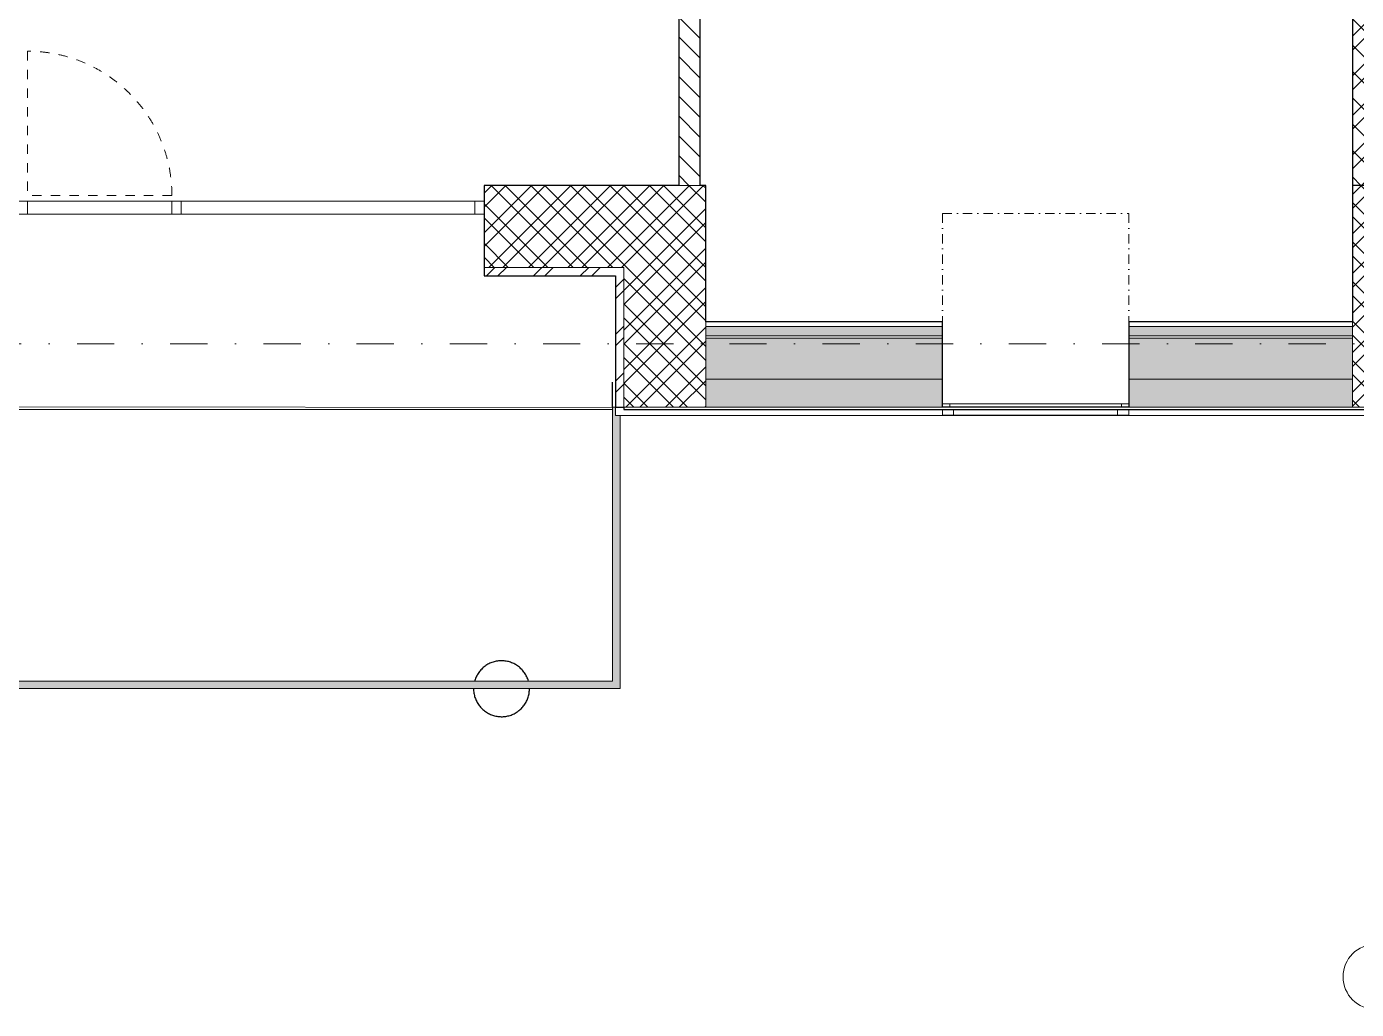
# Model space of a CAD drawing. Header units: millimetres. Extents: x -3417 to 49379, y -3604 to 14792.
# Drawn here: x 8960 to 16096, y -3571 to 1702 of the extents above; entities that cross this region are included whole.
import ezdxf

# ---------------------------------------------------------------- set-up
doc = ezdxf.new("R2010")
doc.units = ezdxf.units.MM
for name, pattern in [('UDL_2NP_A$0$HA_Dash_2mm-S1mm', [100, 50, -50]), ('UDL_2NP_A$0$HA_DashDot_10mm-S3mm', [500, 200, -150, 0, -150]), ('UDL_2NP_A$0$HA_DashDot_2_2mm-S0_6mm', [110, 50, -30, 0, -30])]:
    doc.linetypes.add(name, pattern=pattern)
for name, color, linetype, lineweight in [('ABMV_det-koty 10', 140, 'Continuous', 5), ('UDL_2NP_A$0$A-AREA-____-OTLN', 252, 'Continuous', 5), ('UDL_2NP_A$0$A-DOOR-____-OTLN', 252, 'Continuous', 9), ('UDL_2NP_A$0$A-FLOR-____-OTLN', 252, 'Continuous', 9), ('UDL_2NP_A$0$A-FLOR-HRAL-OTLN', 252, 'Continuous', 9), ('UDL_2NP_A$0$A-GENM-____-OTLN', 252, 'Continuous', 9), ('UDL_2NP_A$0$A-GLAZ-____-MCUT', 252, 'Continuous', 5), ('UDL_2NP_A$0$A-GLAZ-____-OTLN', 252, 'Continuous', 5), ('UDL_2NP_A$0$A-GLAZ-CURT-MCUT', 252, 'Continuous', 5), ('UDL_2NP_A$0$A-GLAZ-CURT-OTLN', 252, 'Continuous', 5), ('UDL_2NP_A$0$A-GLAZ-CWMG-MCUT', 252, 'Continuous', 5), ('UDL_2NP_A$0$A-GLAZ-CWMG-OTLN', 252, 'Continuous', 5), ('UDL_2NP_A$0$A-WALL-____-MCUT', 252, 'Continuous', 9), ('UDL_2NP_A$0$A-WALL-____-OTLN', 252, 'Continuous', 9), ('UDL_2NP_A$0$A-WALL-____-PATT', 252, 'Continuous', 25), ('UDL_2NP_A$0$I-WALL-____-MCUT', 252, 'Continuous', 25), ('UDL_2NP_A$0$S-GRID-____-IDEN', 252, 'Continuous', 9), ('UDL_2NP_A$0$S-GRID-____-OTLN', 252, 'Continuous', 5)]:
    doc.layers.add(name, color=color, linetype=linetype, lineweight=lineweight)
pattern_1 = [(45, (0, 0), (-106.066, 106.066), []), (45, (75, 0), (-106.066, 106.066), []), (315, (0, 0), (106.066, 106.066), []), (315, (75, 0), (106.066, 106.066), [])]
pattern_2 = [(0, (0, 0), (58.594, 33.829), [39.062, -78.125]), (120, (0, 0), (-58.59377, 33.82939), [39.062, -78.125]), (60, (0, 0), (0.00023, 67.65839), [0, -78.125, 39.062, 0])]
pattern_3 = [(45, (0, 0), (-125.7236, 125.7236), []), (45, (0, 190.5), (-125.7236, 125.7236), [])]

# ---------------------------------------------------------------- blocks, each defined once
blk = doc.blocks.new('UDL_2NP_A$0$HA_WD_BreakAngle - 1000_1000_1500 67_2-1701496-UDL_2NP-A')
at = {"layer": 'UDL_2NP_A$0$A-GLAZ-____-MCUT'}
for p, q in [((-440, 265), (-500, 265)), ((-460, 205), (-460, 223.3)), ((-440, 235), (-440, 265)), ((500, 265), (440, 265)), ((440, 265), (440, 235)), ((460, 223.3), (460, 205)), ((-500, 205), (-460, 205)), ((460, 205), (500, 205))]:
    blk.add_line(p, q, dxfattribs=at)
at = {"layer": 'UDL_2NP_A$0$A-GLAZ-____-OTLN'}
blk.add_line((460, 205), (-460, 205), dxfattribs=at)
at = {"layer": 'UDL_2NP_A$0$A-GLAZ-____-OTLN', "linetype": 'UDL_2NP_A$0$HA_DashDot_2_2mm-S0_6mm'}
for p, q in [((-500, -816.3), (-500, -235)), ((500, -816.3), (500, -235)), ((500, -816.3), (-500, -816.3))]:
    blk.add_line(p, q, dxfattribs=at)
blk = doc.blocks.new('UDL_2NP_A$0$Top Rail Type - Top Rail_Internal_-1473487-UDL_2NP-A')
at = {"layer": 'UDL_2NP_A$0$A-FLOR-HRAL-OTLN'}
for points in [[(8455, -1850), (8495, -1810), (8495, -340), (8460, -340), (8460, -385), (8455, -385)], [(12145, -1850), (12145, -385), (12120, -385), (12120, -340), (12105, -340), (12105, -1810)], [(8455, -1850), (12145, -1850), (12105, -1810), (8495, -1810)]]:
    blk.add_hatch(color=256, dxfattribs=at).paths.add_polyline_path(points)
for p, q in [((8460, -340), (8495, -340)), ((8495, -340), (8495, -1810)), ((12105, -340), (12120, -340)), ((12105, -1810), (12105, -340)), ((8455, -1850), (8455, -385)), ((12145, -385), (12145, -1850)), ((12145, -1850), (8455, -1850)), ((8495, -1810), (12105, -1810))]:
    blk.add_line(p, q, dxfattribs=at)
blk = doc.blocks.new('UDL_2NP_A$0$Top Rail Type - Top Rail_Internal_-V11-UDL_2NP-A')
at = {"layer": 'UDL_2NP_A$0$A-FLOR-HRAL-OTLN'}
for p, q in [((8495, -340), (8460, -340)), ((8495, -340), (8495, -1810)), ((12105, -340), (12120, -340)), ((12105, -1810), (12105, -340)), ((8455, -385), (8455, -1850)), ((12145, -1850), (12145, -385)), ((8455, -1850), (12145, -1850)), ((8495, -1810), (12105, -1810))]:
    blk.add_line(p, q, dxfattribs=at)
blk = doc.blocks.new('UDL_2NP_A$0$Systémový panel - Sklo-1499866-UDL_2NP-A')
at = {"layer": 'UDL_2NP_A$0$A-GLAZ-CURT-MCUT'}
for p, q in [((787.5, 70), (-787.5, 70)), ((-787.5, 70), (-787.5, 0)), ((-787.5, 0), (787.5, 0)), ((787.5, 0), (787.5, 70))]:
    blk.add_line(p, q, dxfattribs=at)
blk = doc.blocks.new('UDL_2NP_A$0$Obdélníková příčel - 50x70mm EXT-1499828-UDL_2NP-A')
at = {"layer": 'UDL_2NP_A$0$A-GLAZ-CWMG-MCUT'}
for p, q in [((-50, 0), (0, 0)), ((-50, -70), (-50, 0)), ((0, 0), (0, -70)), ((0, -70), (-50, -70))]:
    blk.add_line(p, q, dxfattribs=at)
blk = doc.blocks.new('UDL_2NP_A$0$Obdélníková příčel - 50x70mm EXT-1499829-UDL_2NP-A')
at = {"layer": 'UDL_2NP_A$0$A-GLAZ-CWMG-MCUT'}
for p, q in [((0, 0), (-50, 0)), ((-50, 0), (-50, -70)), ((0, -70), (0, 0)), ((-50, -70), (0, -70))]:
    blk.add_line(p, q, dxfattribs=at)
blk = doc.blocks.new('UDL_2NP_A$0$ABMV_CW_Single_Swing_Generic - Ex_Glass_SKLOPNE-1550612-UDL_2NP-A')
at = {"layer": 'UDL_2NP_A$0$A-DOOR-____-OTLN', "linetype": 'UDL_2NP_A$0$HA_Dash_2mm-S1mm', "lineweight": 5}
for p in [(-387.5, -30), (387.5, -805)]:
    blk.add_line(p, (387.5, -30), dxfattribs=at)
blk.add_arc((387.5, -30), 775, 180, 270, dxfattribs=at)
blk = doc.blocks.new('UDL_2NP_A$0$Obdélníková příčel - 50x70mm EXT-1499825-UDL_2NP-A')
at = {"layer": 'UDL_2NP_A$0$A-GLAZ-CWMG-OTLN'}
for p, q in [((1980, 765), (2755, 765)), ((1980, 695), (2755, 695))]:
    blk.add_line(p, q, dxfattribs=at)
blk = doc.blocks.new('UDL_2NP_A$0$Obdélníková příčel - 50x70mm EXT-1499826-UDL_2NP-A')
at = {"layer": 'UDL_2NP_A$0$A-GLAZ-CWMG-MCUT'}
for p, q in [((-25, 0), (25, 0)), ((-25, -70), (-25, 0)), ((25, 0), (25, -70)), ((25, -70), (-25, -70))]:
    blk.add_line(p, q, dxfattribs=at)
blk = doc.blocks.new('UDL_2NP_A$0$HA_GM_ProductsPlaceholder - LP 30 - Venkovní balkonové zabrablí-V17-UDL_2NP-A')
at = {"layer": 'UDL_2NP_A$0$A-GENM-____-OTLN', "lineweight": 25}
for p, q in [((-150, 0.7), (-150, 0)), ((150, 0), (150, 0.7))]:
    blk.add_line(p, q, dxfattribs=at)
at = {"layer": 'UDL_2NP_A$0$A-GENM-____-OTLN', "lineweight": 25, "flags": 128}
for points in [[(144.4, 40.7), (144.2, 41.5), (142.4, 47.2), (140.4, 52.8), (138.2, 58.4), (135.7, 63.9), (133, 69.3), (130.2, 74.5), (127.1, 79.7), (123.8, 84.7), (120.3, 89.6), (116.6, 94.3), (112.8, 98.9), (108.7, 103.3), (104.5, 107.6), (100.1, 111.7), (95.6, 115.6), (90.9, 119.3), (86, 122.9), (81, 126.2), (75.9, 129.4), (70.7, 132.3), (65.4, 135), (59.9, 137.5), (54.4, 139.8), (48.7, 141.9), (43, 143.7), (37.2, 145.3), (31.4, 146.7), (25.5, 147.8), (19.6, 148.7), (13.6, 149.4), (7.6, 149.8), (1.6, 150), (-4.4, 149.9), (-10.4, 149.6), (-16.3, 149.1), (-22.3, 148.3), (-28.2, 147.3), (-34.1, 146.1), (-39.9, 144.6), (-45.6, 142.9), (-51.3, 140.9), (-56.9, 138.8), (-62.4, 136.4), (-67.8, 133.8), (-73.1, 131), (-78.3, 127.9), (-83.4, 124.7), (-88.3, 121.3), (-93.1, 117.6), (-97.7, 113.8), (-102.2, 109.8), (-106.5, 105.7), (-110.6, 101.3), (-114.6, 96.8), (-118.4, 92.2), (-121.9, 87.3), (-125.3, 82.4), (-128.5, 77.3), (-131.5, 72.1), (-134.3, 66.8), (-136.9, 61.4), (-139.2, 55.9), (-141.3, 50.2), (-143.2, 44.6), (-144.3, 40.7)], [(-150, 0), (-149.9, -6), (-149.5, -12), (-148.9, -18), (-148.1, -23.9), (-147, -29.8), (-145.7, -35.7), (-144.2, -41.5), (-142.4, -47.2), (-140.4, -52.8), (-138.2, -58.4), (-135.7, -63.9), (-133, -69.3), (-130.2, -74.5), (-127.1, -79.7), (-123.8, -84.7), (-120.3, -89.6), (-116.6, -94.3), (-112.8, -98.9), (-108.7, -103.3), (-104.5, -107.6), (-100.1, -111.7), (-95.6, -115.6), (-90.9, -119.3), (-86, -122.9), (-81, -126.2), (-75.9, -129.4), (-70.7, -132.3), (-65.4, -135), (-59.9, -137.5), (-54.4, -139.8), (-48.7, -141.9), (-43, -143.7), (-37.2, -145.3), (-31.4, -146.7), (-25.5, -147.8), (-19.6, -148.7), (-13.6, -149.4), (-7.6, -149.8), (-1.6, -150), (4.4, -149.9), (10.4, -149.6), (16.3, -149.1), (22.3, -148.3), (28.2, -147.3), (34.1, -146.1), (39.9, -144.6), (45.6, -142.9), (51.3, -140.9), (56.9, -138.8), (62.4, -136.4), (67.8, -133.8), (73.1, -131), (78.3, -127.9), (83.4, -124.7), (88.3, -121.3), (93.1, -117.6), (97.7, -113.8), (102.2, -109.8), (106.5, -105.7), (110.6, -101.3), (114.6, -96.8), (118.4, -92.2), (121.9, -87.3), (125.3, -82.4), (128.5, -77.3), (131.5, -72.1), (134.3, -66.8), (136.9, -61.4), (139.2, -55.9), (141.3, -50.2), (143.2, -44.6), (144.9, -38.8), (146.3, -33), (147.5, -27.1), (148.5, -21.2), (149.2, -15.2), (149.7, -9.2), (150, -3.2), (150, 0)]]:
    blk.add_lwpolyline(points, dxfattribs=at)
blk = doc.blocks.new('UDL_2NP_A$0$Grid - Radius 3_5mm-353793-UDL_2NP-A')
at = {"layer": 'UDL_2NP_A$0$S-GRID-____-IDEN'}
blk.add_circle((0, 0), 3.5, dxfattribs=at)
blk = doc.blocks.new('UDL_2NP_A')
at = {"layer": 'UDL_2NP_A$0$A-WALL-____-PATT', "lineweight": 5}
h = blk.add_hatch(dxfattribs=at)
h.set_pattern_fill('FP_3', color=256, style=0, pattern_type=2)
h.set_pattern_definition([(45, (0, 0), (-106.066, 106.066), []), (45, (75, 0), (-106.066, 106.066), []), (315, (0, 0), (70.7107, 70.7107), [])])
h.paths.add_polyline_path([(16325, 850), (16325, 6725), (16075, 6725), (16075, 850)])
h = blk.add_hatch(dxfattribs=at)
h.set_pattern_fill('FP_1', color=256, style=0, pattern_type=2)
h.set_pattern_definition([(135, (0, 0), (-53.033, -53.033), [])])
h.paths.add_polyline_path([(12460, 850), (12575, 850), (12575, 4375), (12460, 4375), (12460, 2457.3)])
h = blk.add_hatch(dxfattribs=at)
h.set_pattern_fill('FP_2', color=256, style=0, pattern_type=2)
h.set_pattern_definition(pattern_1)
h.paths.add_polyline_path([(8915, 410), (8915, 850), (7975, 850), (7975, 410), (8460, 410)])
h.paths.add_polyline_path([(12165, 410), (12165, 850), (11415, 850), (11415, 410)])
h = blk.add_hatch(dxfattribs=at)
h.set_pattern_fill('FP_2', color=256, style=0, pattern_type=2)
h.set_pattern_definition(pattern_1)
h.paths.add_polyline_path([(12605, -340), (12605, 850), (12165, 850), (12165, -340)])
h = blk.add_hatch(dxfattribs=at)
h.set_pattern_fill('FP_2', color=256, style=0, pattern_type=2)
h.set_pattern_definition(pattern_1)
h.paths.add_polyline_path([(16515, -340), (16515, 850), (16075, 850), (16075, -340)])
h = blk.add_hatch(dxfattribs=at)
h.set_pattern_fill('FP_5', color=256, style=0, pattern_type=2)
h.set_pattern_definition(pattern_3)
h.paths.add_polyline_path([(12165, 365), (12165, 410), (11415, 410), (11415, 365), (12120, 365)])
h = blk.add_hatch(dxfattribs=at)
h.set_pattern_fill('FP_5', color=256, style=0, pattern_type=2)
h.set_pattern_definition(pattern_3)
h.paths.add_polyline_path([(12165, -340), (12165, 365), (12120, 365), (12120, -340)])
h = blk.add_hatch(dxfattribs=at)
h.set_pattern_fill('FP_4', color=256, style=0, pattern_type=2)
h.set_pattern_definition(pattern_2)
h.paths.add_polyline_path([(13875, 42.5), (13875, 92.5), (12605, 92.5), (12605, 42.5), (13683.7, 42.5)])
h.paths.add_polyline_path([(14875, 42.5), (16075, 42.5), (16075, 92.5), (14875, 92.5)])
h = blk.add_hatch(dxfattribs=at)
h.set_pattern_fill('FP_4', color=256, style=0, pattern_type=2)
h.set_pattern_definition(pattern_2)
h.paths.add_polyline_path([(12605, -190), (13875, -190), (13875, 30), (12605, 30), (12605, -39)])
h.paths.add_polyline_path([(14875, -190), (16075, -190), (16075, 30), (14875, 30), (14875, -39)])
h = blk.add_hatch(dxfattribs=at)
h.set_pattern_fill('FP_4', color=256, style=0, pattern_type=2)
h.set_pattern_definition(pattern_2)
h.paths.add_polyline_path([(14875, -340), (16075, -340), (16075, -190), (14875, -190)])
h.paths.add_polyline_path([(12605, -340), (13875, -340), (13875, -190), (12605, -190)])
at = {"layer": 'UDL_2NP_A$0$A-AREA-____-OTLN', "lineweight": 25}
blk.add_line((12105, -340), (12105, -205), dxfattribs=at)
at = {"layer": 'UDL_2NP_A$0$A-FLOR-____-OTLN'}
for p, q in [((12105, -342.4), (8481, -337.5)), ((8495, -352.5), (12105, -352.5))]:
    blk.add_line(p, q, dxfattribs=at)
at = {"layer": 'UDL_2NP_A$0$A-WALL-____-MCUT', "lineweight": 25}
for p, q in [((12460, 850), (11415, 850)), ((11415, 850), (11415, 365)), ((12605, 850), (12575, 850)), ((12605, 117.5), (12605, 850)), ((16075, 850), (16075, 117.5)), ((16575, 850), (16075, 850)), ((11415, 365), (12120, 365)), ((12120, 365), (12120, -340)), ((13875, 117.5), (12605, 117.5)), ((13875, -340.8), (13875, 117.5)), ((16075, 117.5), (14875, 117.5)), ((14875, 117.5), (14875, -340.8)), ((12120, -340), (12165, -340)), ((12165, -340), (12165, -352.5)), ((12165, -352.5), (16515, -352.5)), ((14875, -340.8), (13875, -340.8))]:
    blk.add_line(p, q, dxfattribs=at)
at = {"layer": 'UDL_2NP_A$0$A-WALL-____-MCUT'}
for p, q in [((12575, 850), (12460, 850)), ((11415, 410), (12165, 410)), ((12165, -340), (12165, 410)), ((12605, 117.5), (12605, -340)), ((13875, 92.5), (12605, 92.5)), ((16075, 92.5), (14875, 92.5)), ((16075, -340), (16075, 117.5)), ((13875, 42.5), (12605, 42.5)), ((13875, 30), (12605, 30)), ((16075, 42.5), (14875, 42.5)), ((16075, 30), (14875, 30)), ((13875, -190), (12605, -190)), ((16075, -190), (14875, -190)), ((13875, -340), (12165, -340)), ((16515, -340), (14875, -340))]:
    blk.add_line(p, q, dxfattribs=at)
at = {"layer": 'UDL_2NP_A$0$A-WALL-____-OTLN'}
for p, q in [((12120, -340), (12120, -385)), ((13875, -385), (13875, -352.5)), ((14875, -385), (14875, -352.5)), ((16560, -385), (12120, -385)), ((14815, -382.5), (13935, -382.5))]:
    blk.add_line(p, q, dxfattribs=at)
at = {"layer": 'UDL_2NP_A$0$I-WALL-____-MCUT'}
for p, q in [((12460, 4375), (12460, 850)), ((12575, 850), (12575, 4375)), ((16075, 4375), (16075, 850))]:
    blk.add_line(p, q, dxfattribs=at)
at = {"layer": 'UDL_2NP_A$0$S-GRID-____-OTLN', "linetype": 'UDL_2NP_A$0$HA_DashDot_10mm-S3mm', "lineweight": 9}
blk.add_line((25434, 0), (-1817.2, 0), dxfattribs=at)
at = {"layer": 'UDL_2NP_A$0$A-DOOR-____-OTLN', "rotation": 180}
blk.add_blockref('UDL_2NP_A$0$ABMV_CW_Single_Swing_Generic - Ex_Glass_SKLOPNE-1550612-UDL_2NP-A', (9352.5, 765), dxfattribs=at)
at = {"layer": 'UDL_2NP_A$0$A-FLOR-HRAL-OTLN'}
for name in ['UDL_2NP_A$0$Top Rail Type - Top Rail_Internal_-1473487-UDL_2NP-A', 'UDL_2NP_A$0$Top Rail Type - Top Rail_Internal_-V11-UDL_2NP-A']:
    blk.add_blockref(name, (0, 0), dxfattribs=at)
at = {"layer": 'UDL_2NP_A$0$A-GENM-____-OTLN'}
blk.add_blockref('UDL_2NP_A$0$HA_GM_ProductsPlaceholder - LP 30 - Venkovní balkonové zabrablí-V17-UDL_2NP-A', (11508.7, -1850.7), dxfattribs=at)
at = {"layer": 'UDL_2NP_A$0$A-GLAZ-____-OTLN', "rotation": 180}
blk.add_blockref('UDL_2NP_A$0$HA_WD_BreakAngle - 1000_1000_1500 67_2-1701496-UDL_2NP-A', (14375, -117.5), dxfattribs=at)
at = {"layer": 'UDL_2NP_A$0$A-GLAZ-CURT-OTLN', "rotation": 180}
blk.add_blockref('UDL_2NP_A$0$Systémový panel - Sklo-1499866-UDL_2NP-A', (10577.5, 765), dxfattribs=at)
at = {"layer": 'UDL_2NP_A$0$A-GLAZ-CWMG-OTLN', "extrusion": (0, 0, -1)}
for name, p in [('UDL_2NP_A$0$Obdélníková příčel - 50x70mm EXT-1499828-UDL_2NP-A', (-8915, 765)), ('UDL_2NP_A$0$Obdélníková příčel - 50x70mm EXT-1499826-UDL_2NP-A', (-9765, 765))]:
    blk.add_blockref(name, p, dxfattribs=at)
at = {"layer": 'UDL_2NP_A$0$A-GLAZ-CWMG-OTLN'}
for name, p in [('UDL_2NP_A$0$Obdélníková příčel - 50x70mm EXT-1499825-UDL_2NP-A', (6985, 0)), ('UDL_2NP_A$0$Obdélníková příčel - 50x70mm EXT-1499829-UDL_2NP-A', (11415, 765))]:
    blk.add_blockref(name, p, dxfattribs=at)
at = {"layer": 'UDL_2NP_A$0$S-GRID-____-IDEN', "xscale": 49.99999999999998, "yscale": 49.99999999999998, "zscale": 49.99999999999998}
blk.add_blockref('UDL_2NP_A$0$Grid - Radius 3_5mm-353793-UDL_2NP-A', (16200, -3396.1), dxfattribs=at)

msp = doc.modelspace()

# ---------------------------------------------------------------- block references
at = {"layer": 'ABMV_det-koty 10'}
msp.add_blockref('UDL_2NP_A', (0, 0), dxfattribs=at)

doc.saveas('drawing.dxf')
